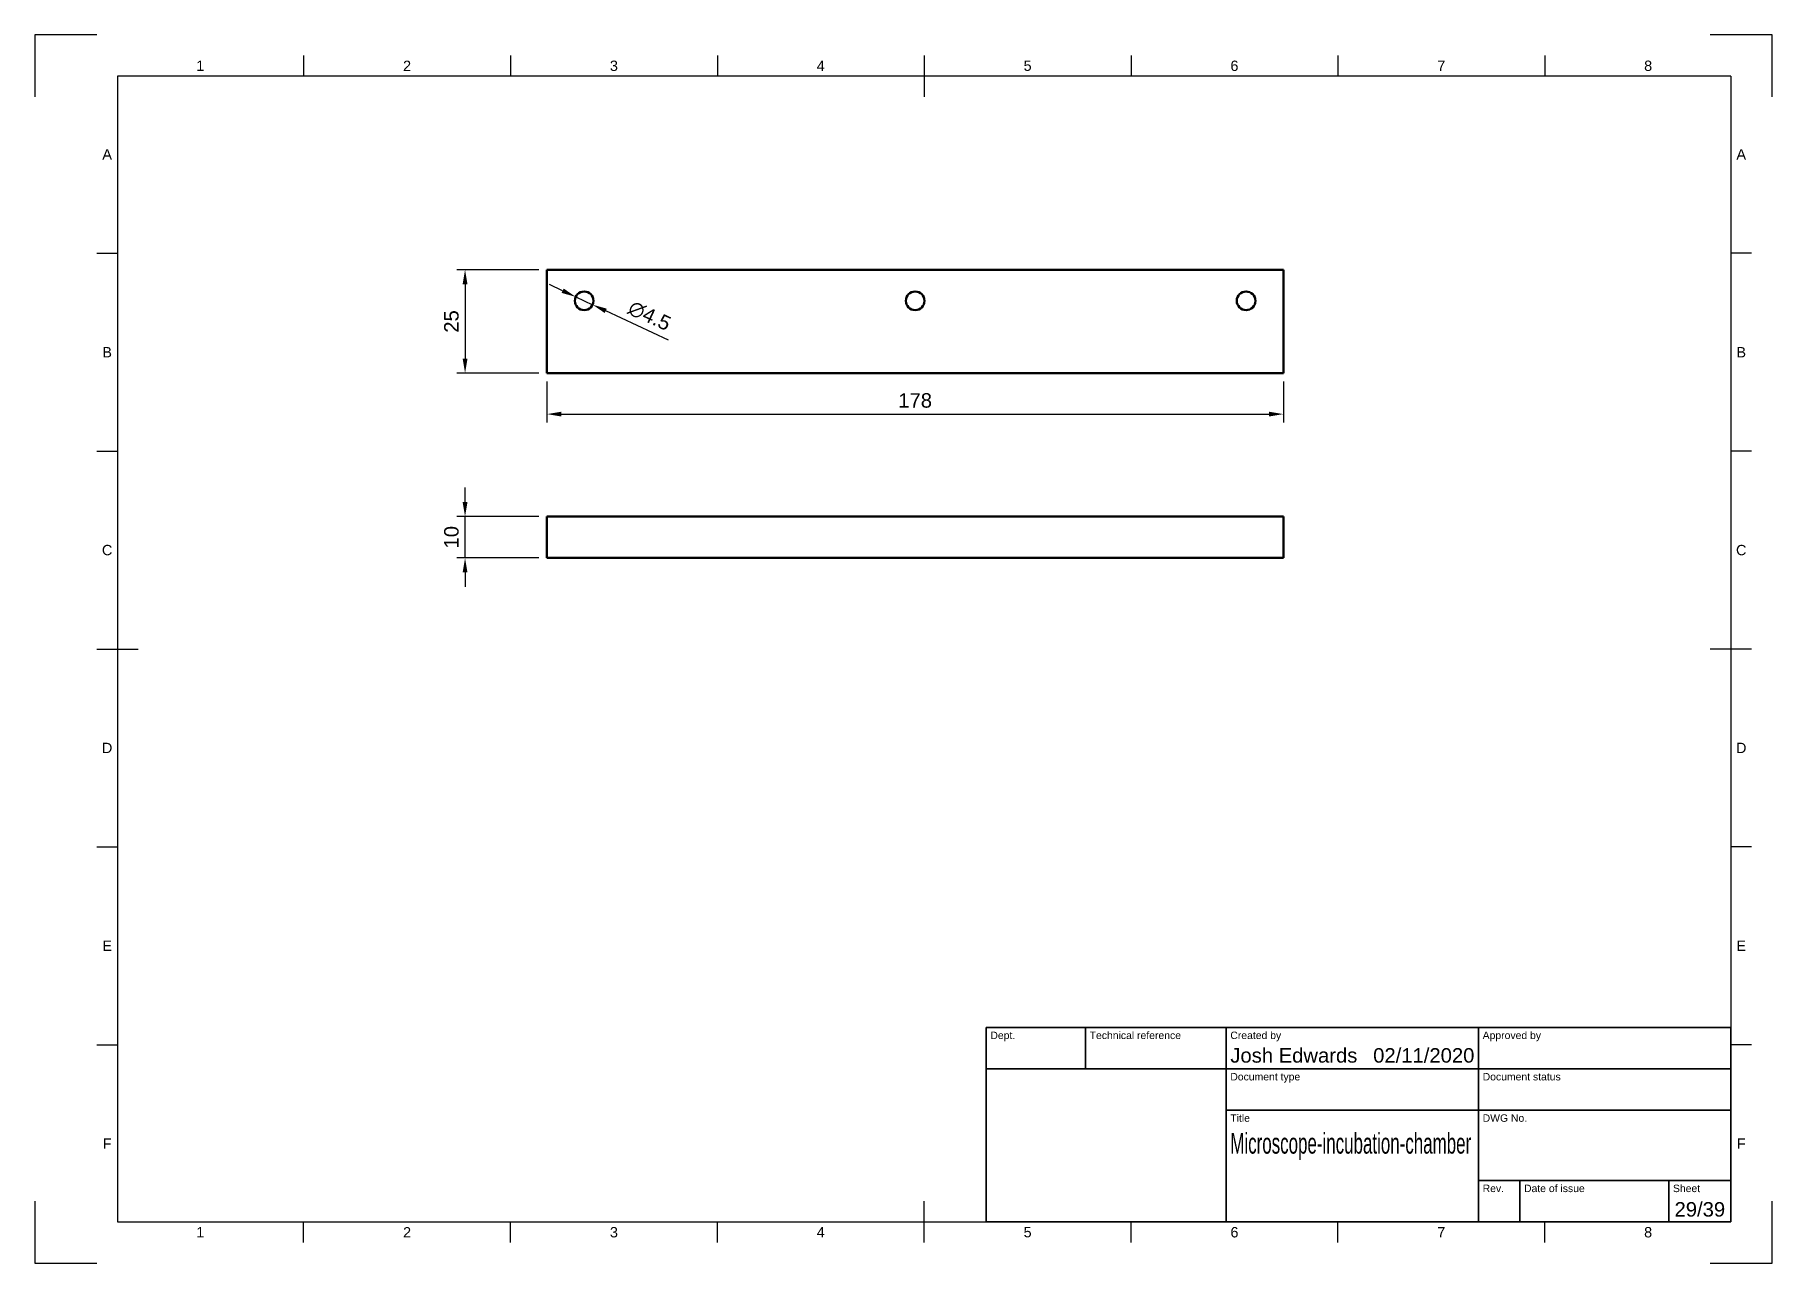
# Model space of a CAD drawing. Header units: millimetres. Extents: x 0 to 420, y 0 to 297.
import ezdxf
from ezdxf.enums import TextEntityAlignment as Align

# ---------------------------------------------------------------- set-up
doc = ezdxf.new("R2010")
doc.units = ezdxf.units.MM
doc.header["$LTSCALE"] = 0.75
for name, color, linetype, lineweight in [('Border', 7, 'Continuous', 25), ('Dimensions', 7, 'Continuous', 25), ('TitleBlock', 7, 'Continuous', 35), ('Visible', 7, 'Continuous', 50)]:
    doc.layers.add(name, color=color, linetype=linetype, lineweight=lineweight)
doc.styles.add('FusionTitle', font='')
doc.styles.get("Standard").update_dxf_attribs({"font": 'arial.ttf'})
doc.styles.get('FusionTitle').set_extended_font_data('Arial Unicode MS')
doc.dimstyles.new('ISO-25', dxfattribs={"dimtxt": 3.5, "dimasz": 3.5, "dimexe": 2, "dimexo": 2, "dimgap": 1.5, "dimtad": 1, "dimzin": 12, "dimdsep": 46, "dimtxsty": 'Standard', "dimcen": 0, "dimclrd": 256, "dimclre": 256, "dimclrt": 256, "dimazin": 3, "dimtp": 0.1, "dimtm": 0.1, "dimtfac": 0.714, "dimtmove": 0, "dimatfit": 3, "dimfxl": 1, "dimtzin": 12, "dimarcsym": 0})

# ---------------------------------------------------------------- blocks, each defined once
blk = doc.blocks.new('ISO_A3_SHEET')
at = {"layer": 'Border'}
for p, q in [((15, 297), (0, 297)), ((0, 297), (0, 282)), ((420, 297), (405, 297)), ((420, 282), (420, 297)), ((65, 292), (65, 287)), ((115, 292), (115, 287)), ((165, 292), (165, 287)), ((215, 292), (215, 282)), ((265, 292), (265, 287)), ((315, 292), (315, 287)), ((365, 292), (365, 287)), ((410, 287), (20, 287)), ((20, 287), (20, 10)), ((410, 287), (410, 10)), ((15, 244.16666), (20, 244.16666)), ((415, 244.16666), (410, 244.16666)), ((15, 196.33333), (20, 196.33333)), ((415, 196.33333), (410, 196.33333)), ((15, 148.5), (25, 148.5)), ((415, 148.5), (405, 148.5)), ((15, 100.66667), (20, 100.66667)), ((415, 100.66667), (410, 100.66667)), ((15, 52.83334), (20, 52.83334)), ((415, 52.83334), (410, 52.83334)), ((0, 15), (0, 0)), ((215, 5), (215, 15)), ((420, 0), (420, 15)), ((20, 10), (410, 10)), ((65, 5), (65, 10)), ((115, 5), (115, 10)), ((165, 5), (165, 10)), ((265, 5), (265, 10)), ((315, 5), (315, 10)), ((365, 5), (365, 10)), ((0, 0), (15, 0)), ((405, 0), (420, 0))]:
    blk.add_line(p, q, dxfattribs=at)
at = {"layer": 'Border', "style": 'FusionTitle'}
for s, p in [('1', (40, 289.5)), ('2', (90, 289.5)), ('3', (140, 289.5)), ('4', (190, 289.5)), ('5', (240, 289.5)), ('6', (290, 289.5)), ('7', (340, 289.5)), ('8', (390, 289.5)), ('A', (17.5, 268.08333)), ('A', (412.5, 268.08333)), ('B', (17.5, 220.25)), ('B', (412.5, 220.25)), ('C', (17.5, 172.41667)), ('C', (412.5, 172.41667)), ('D', (17.5, 124.58334)), ('D', (412.5, 124.58334)), ('E', (17.5, 76.75001)), ('E', (412.5, 76.75001)), ('F', (17.5, 28.91668)), ('F', (412.5, 28.91668)), ('1', (40, 7.5)), ('2', (90, 7.5)), ('3', (140, 7.5)), ('4', (190, 7.5)), ('5', (240, 7.5)), ('6', (290, 7.5)), ('7', (340, 7.5)), ('8', (390, 7.5))]:
    blk.add_text(s, height=2.5, dxfattribs=at).set_placement(p, align=Align.MIDDLE)
blk = doc.blocks.new('ISO_TITLEBLOCK')
at = {"layer": 'TitleBlock'}
for p, q in [((0, 47), (-180, 47)), ((-180, 47), (-180, 0)), ((-156, 37), (-156, 47)), ((-122, 0), (-122, 47)), ((-61, 0), (-61, 47)), ((0, 0), (0, 47)), ((-180, 37), (0, 37)), ((-122, 27), (0, 27)), ((-61, 10), (0, 10)), ((-51, 0), (-51, 10)), ((-15, 0), (-15, 10)), ((-180, 0), (0, 0))]:
    blk.add_line(p, q, dxfattribs=at)
at = {"layer": 'TitleBlock', "style": 'FusionTitle'}
for s, p in [('Dept.', (-179, 46)), ('Technical reference', (-155, 46)), ('Created by', (-121, 46)), ('Approved by', (-60, 46)), ('Document type', (-121, 36)), ('Document status', (-60, 36)), ('Title', (-121, 26)), ('DWG No.', (-60, 26)), ('Rev.', (-60, 9)), ('Date of issue', (-50, 9)), ('Sheet', (-14, 9))]:
    blk.add_text(s, height=1.8, dxfattribs=at).set_placement(p, align=Align.TOP_LEFT)
for tag, p, height in [('DEPT', (-179, 38.5), 3.5), ('TECHNICAL_REFERENCE', (-155, 38.5), 3.5), ('CREATED_BY', (-121, 38.5), 3.5), ('APPROVED_BY', (-60, 38.5), 3.5), ('DOCUMENT_TYPE', (-121, 28.5), 3.5), ('DOCUMENT_STATUS', (-60, 28.5), 3.5), ('TITLE_1', (-121, 16.5), 5), ('TITLE_2', (-121, 9), 5), ('TITLE_3', (-121, 1.5), 5), ('DATE_OF_ISSUE', (-50, 1.5), 3.5)]:
    blk.add_attdef(tag, p, '', height=height, dxfattribs=at)
for tag, p in [('CREATED_DATE', (-62, 38.5)), ('APPROVED_DATE', (-1, 38.5))]:
    blk.add_attdef(tag, text='', height=3.5, dxfattribs=at).set_placement(p, align=Align.RIGHT)
for tag, height, p in [('DRAWING_NUMBER', 5, (-30.5, 16.6)), ('REV', 3.5, (-56, 3.1)), ('SHEET', 3.5, (-7.5, 3.1))]:
    blk.add_attdef(tag, text='', height=height, dxfattribs=at).set_placement(p, align=Align.MIDDLE)
blk = doc.blocks.new('*D9')
at = {"layer": 'Defpoints', "color": 0, "transparency": 16777216}
for p in [(104.016972, 180.519341), (123.815961, 180.519341), (123.815961, 170.519341)]:
    blk.add_point(p, dxfattribs=at)
at = {"layer": 'Dimensions', "lineweight": -2, "transparency": 16777216}
for p, q in [((104.016972, 184.019341), (104.016972, 187.519341)), ((121.815961, 180.519341), (102.016972, 180.519341)), ((104.016972, 170.519341), (104.016972, 180.519341)), ((121.815961, 170.519341), (102.016972, 170.519341)), ((104.016972, 167.019341), (104.016972, 163.519341))]:
    blk.add_line(p, q, dxfattribs=at)
at = {"layer": 'Dimensions', "transparency": 16777216}
for points in [[(103.433638, 184.019341), (104.600305, 184.019341), (104.016972, 180.519341)], [(103.433638, 167.019341), (104.600305, 167.019341), (104.016972, 170.519341)]]:
    blk.add_solid(points, dxfattribs=at)
at = {"layer": 'Dimensions', "transparency": 16777216, "insert": (100.729966, 175.519341), "char_height": 3.5, "attachment_point": 5, "rotation": 90}
blk.add_mtext('10', dxfattribs=at)
blk = doc.blocks.new('*D10')
at = {"layer": 'Defpoints', "color": 0, "transparency": 16777216}
for p in [(123.815961, 215.181681), (301.815961, 215.181681), (301.815961, 205.282186)]:
    blk.add_point(p, dxfattribs=at)
at = {"layer": 'Dimensions', "lineweight": -2, "transparency": 16777216}
for p, q in [((123.815961, 213.181681), (123.815961, 203.282186)), ((301.815961, 213.181681), (301.815961, 203.282186)), ((127.315961, 205.282186), (298.315961, 205.282186))]:
    blk.add_line(p, q, dxfattribs=at)
at = {"layer": 'Dimensions', "transparency": 16777216}
for points in [[(127.315961, 205.865519), (127.315961, 204.698852), (123.815961, 205.282186)], [(298.315961, 205.865519), (298.315961, 204.698852), (301.815961, 205.282186)]]:
    blk.add_solid(points, dxfattribs=at)
at = {"layer": 'Dimensions', "transparency": 16777216, "insert": (212.815961, 208.569191), "char_height": 3.5, "attachment_point": 5}
blk.add_mtext('178', dxfattribs=at)
blk = doc.blocks.new('*D11')
at = {"layer": 'Defpoints', "color": 0, "transparency": 16777216}
for p in [(123.815961, 240.181681), (104.016972, 215.181681), (123.815961, 215.181681)]:
    blk.add_point(p, dxfattribs=at)
at = {"layer": 'Dimensions', "lineweight": -2, "transparency": 16777216}
for p, q in [((121.815961, 240.181681), (102.016972, 240.181681)), ((104.016972, 236.681681), (104.016972, 218.681681)), ((121.815961, 215.181681), (102.016972, 215.181681))]:
    blk.add_line(p, q, dxfattribs=at)
at = {"layer": 'Dimensions', "transparency": 16777216}
for points in [[(103.433638, 236.681681), (104.600305, 236.681681), (104.016972, 240.181681)], [(103.433638, 218.681681), (104.600305, 218.681681), (104.016972, 215.181681)]]:
    blk.add_solid(points, dxfattribs=at)
at = {"layer": 'Dimensions', "transparency": 16777216, "insert": (100.729966, 227.681681), "char_height": 3.5, "attachment_point": 5, "rotation": 90}
blk.add_mtext('25', dxfattribs=at)
blk = doc.blocks.new('*D12')
at = {"layer": 'Defpoints', "color": 0, "transparency": 16777216}
for p in [(130.777528, 233.634199), (134.854394, 231.729163)]:
    blk.add_point(p, dxfattribs=at)
at = {"layer": 'Dimensions', "lineweight": -2, "transparency": 16777216}
for p, q in [((127.606633, 235.115894), (124.435737, 236.597589)), ((130.777528, 233.634199), (134.854394, 231.729163)), ((153.16074, 223.174981), (138.02529, 230.247468))]:
    blk.add_line(p, q, dxfattribs=at)
at = {"layer": 'Dimensions', "transparency": 16777216}
for points in [[(127.853582, 235.644376), (127.359683, 234.587411), (130.777528, 233.634199)], [(138.272239, 230.77595), (137.778341, 229.718985), (134.854394, 231.729163)]]:
    blk.add_solid(points, dxfattribs=at)
at = {"layer": 'Dimensions', "transparency": 16777216, "insert": (148.611428, 229.036987), "char_height": 3.5, "attachment_point": 5, "rotation": 334.95429065}
blk.add_mtext('∅4.5', dxfattribs=at)

msp = doc.modelspace()

# ---------------------------------------------------------------- linework, layer by layer
at = {"layer": 'Visible', "extrusion": (0, 1, 0)}
for p, q in [((301.815961, 240.181681, 5), (123.815961, 240.181681, 5)), ((123.815961, 240.181681, 5), (123.815961, 215.181681, 5)), ((301.815961, 215.181681, 5), (301.815961, 240.181681, 5)), ((123.815961, 215.181681, 5), (301.815961, 215.181681, 5))]:
    msp.add_line(p, q, dxfattribs=at)
at = {"layer": 'Visible'}
for p, q in [((123.815961, 180.519341, 12.5), (301.815961, 180.519341, 12.5)), ((123.815961, 170.519341, 12.5), (123.815961, 180.519341, 12.5)), ((301.815961, 170.519341, 12.5), (301.815961, 180.519341, 12.5)), ((301.815961, 170.519341, 12.5), (123.815961, 170.519341, 12.5))]:
    msp.add_line(p, q, dxfattribs=at)
at = {"layer": 'Visible', "extrusion": (1e-16, 0, -1)}
for centre in [(-132.815961, 232.681681, -5), (-212.815961, 232.681681, -5), (-292.815961, 232.681681, -5)]:
    msp.add_circle(centre, 2.25, dxfattribs=at)

# ---------------------------------------------------------------- block references
at = {"layer": 'Border'}
msp.add_blockref('ISO_A3_SHEET', (0, 0), dxfattribs=at)
at = {"layer": 'TitleBlock'}
ref = msp.add_blockref('ISO_TITLEBLOCK', (410, 10), dxfattribs=at)
ref.add_attrib('CREATED_DATE', '02/11/2020', dxfattribs={"height": 3.5, "style": 'FusionTitle'}).set_placement((348, 48.5), align=Align.RIGHT)
ref.add_attrib('SHEET', '29/39', dxfattribs={"height": 3.5, "style": 'FusionTitle'}).set_placement((402.5, 13.1), align=Align.MIDDLE)
ref.add_attrib('TITLE_1', 'Microscope-incubation-chamber', (289, 26.5), dxfattribs={"height": 5, "style": 'FusionTitle', "width": 0.585891})
ref.add_attrib('CREATED_BY', 'Josh Edwards', (289, 48.5), dxfattribs={"height": 3.5, "style": 'FusionTitle'})

# ---------------------------------------------------------------- dimensions: what is measured, and where the dimension line sits
at = {"layer": 'Dimensions'}
for p1, p2, distance, picture, middle in [((123.815961, 240.181681), (123.815961, 215.181681), -19.798989, '*D11', (100.729966, 227.681681)), ((123.815961, 215.181681), (301.815961, 215.181681), -9.899495, '*D10', (212.815961, 208.569191)), ((123.815961, 170.519341), (123.815961, 180.519341), 19.798989, '*D9', (100.729966, 175.519341))]:
    dim = msp.add_aligned_dim(p1=p1, p2=p2, distance=distance, dimstyle='ISO-25', override={"dimlfac": 1, "dimclrd": 256, "dimclre": 256}, dxfattribs=at)
    dim.commit()
    dim.dimension.update_dxf_attribs({"geometry": picture, "text_midpoint": middle})
dim = msp.add_diameter_dim_2p(p1=(130.777528, 233.634199), p2=(134.854394, 231.729163), dimstyle='ISO-25', override={"dimlfac": 1, "dimclrd": 256, "dimclre": 256}, dxfattribs=at)
dim.commit()
dim.dimension.update_dxf_attribs({"geometry": '*D12', "text_midpoint": (148.611428, 229.036987)})

doc.saveas('drawing.dxf')
